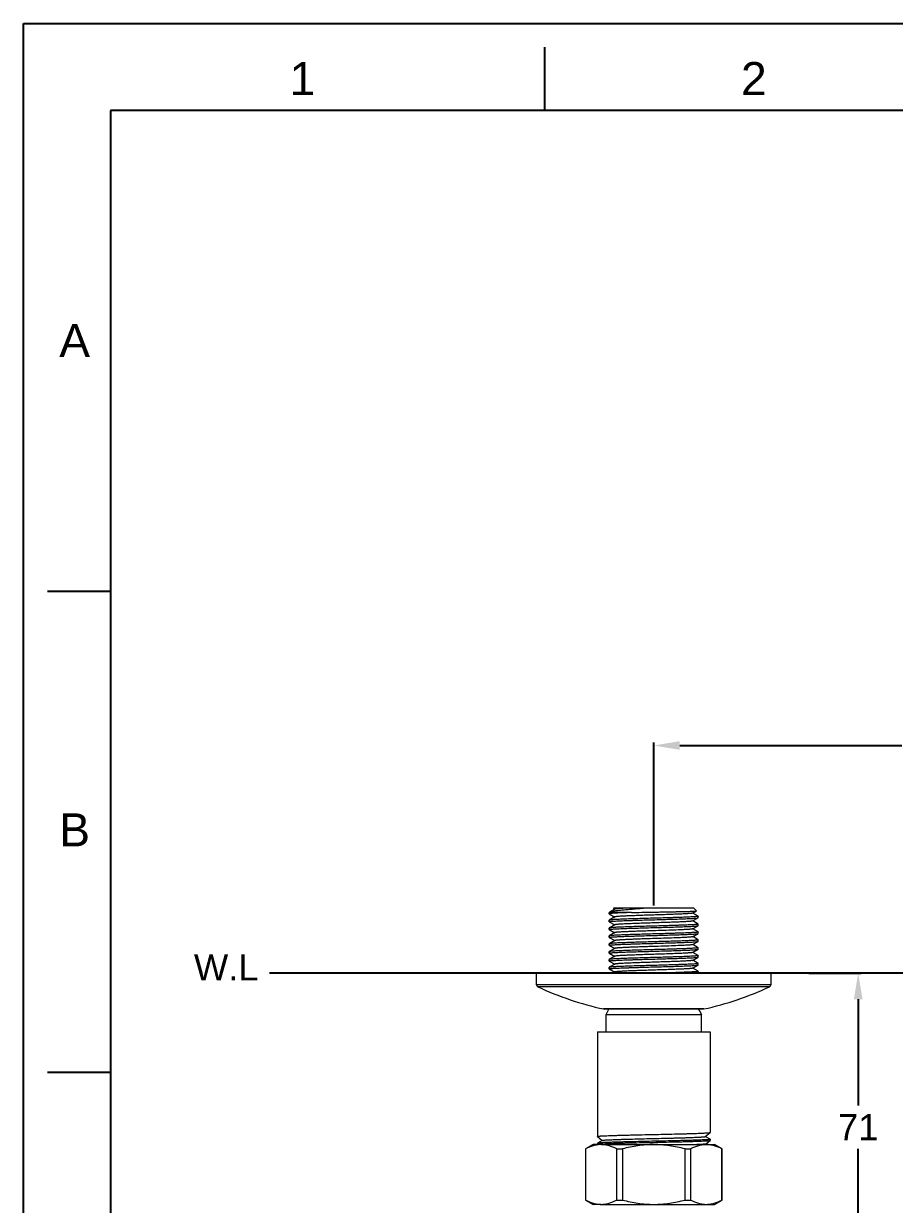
# Model space of a CAD drawing. Extents: x 9631 to 10472, y -18721 to -18126.
# Drawn here: x 9631 to 9831.8, y -18398.2 to -18125.9 of the extents above; entities that cross this region are included whole.
import ezdxf
from ezdxf.enums import TextEntityAlignment as Align

# ---------------------------------------------------------------- set-up
doc = ezdxf.new("R2010")
doc.units = 0
doc.header["$MEASUREMENT"] = 0
doc.layers.get('0').update_dxf_attribs({"linetype": 'CONTINUOUS', "lineweight": 13})
doc.layers.get('Defpoints').update_dxf_attribs({"linetype": 'CONTINUOUS'})
doc.layers.add('5', color=3, linetype='CONTINUOUS', lineweight=9)
doc.layers.add('FORM', color=7, linetype='CONTINUOUS')
doc.layers.add('벽', color=2, linetype='CONTINUOUS')
doc.styles.get("Standard").update_dxf_attribs({"font": 'arial.ttf'})
doc.dimstyles.new('A4', dxfattribs={"dimtxt": 4, "dimasz": 3.5, "dimexe": 0.7, "dimexo": 0.625, "dimgap": 0.5, "dimtad": 1, "dimdec": 1, "dimdsep": 46, "dimtxsty": 'Standard', "dimcen": 2.5, "dimclrd": 5, "dimclre": 5, "dimclrt": 7, "dimadec": 3, "dimazin": 2, "dimtfac": 1, "dimtdec": 1, "dimtmove": 0, "dimatfit": 3, "dimfxl": 1.25, "dimarcsym": 0})

# ---------------------------------------------------------------- blocks, each defined once
blk = doc.blocks.new('*D80')
at = {"layer": '5', "color": 3, "lineweight": -2, "transparency": 16777216}
for p, q in [((9776.31, -18329.29), (9776.31, -18291.7)), ((9782.31, -18292.4), (9833.53, -18292.4)), ((9920.31, -18292.4), (9869.08, -18292.4)), ((9926.31, -18329.29), (9926.31, -18291.7))]:
    blk.add_line(p, q, dxfattribs=at)
at = {"layer": '5', "color": 3, "transparency": 16777216}
for points in [[(9782.31, -18291.4), (9782.31, -18293.4), (9776.31, -18292.4)], [(9920.31, -18291.4), (9920.31, -18293.4), (9926.31, -18292.4)]]:
    blk.add_solid(points, dxfattribs=at)
at = {"layer": 'Defpoints', "color": 0, "transparency": 16777216}
for p in [(9926.31, -18292.4), (9776.31, -18329.91), (9926.31, -18329.91)]:
    blk.add_point(p, dxfattribs=at)
at = {"layer": '5', "color": 4, "transparency": 16777216, "insert": (9851.31, -18292.4), "char_height": 6, "attachment_point": 5}
blk.add_mtext('150~200', dxfattribs=at)
blk = doc.blocks.new('*D83')
at = {"layer": '5', "color": 3, "lineweight": -2, "transparency": 16777216}
for p, q in [((9812.06, -18344.91), (9824.15, -18344.91)), ((9823.45, -18350.91), (9823.45, -18375.4)), ((9823.45, -18409.92), (9823.45, -18385.43)), ((9812.06, -18415.92), (9824.15, -18415.92))]:
    blk.add_line(p, q, dxfattribs=at)
at = {"layer": '5', "color": 3, "transparency": 16777216}
for points in [[(9822.45, -18350.91), (9824.45, -18350.91), (9823.45, -18344.91)], [(9822.45, -18409.92), (9824.45, -18409.92), (9823.45, -18415.92)]]:
    blk.add_solid(points, dxfattribs=at)
at = {"layer": 'Defpoints', "color": 0, "transparency": 16777216}
for p in [(9811.44, -18344.91), (9823.45, -18344.91), (9811.44, -18415.92)]:
    blk.add_point(p, dxfattribs=at)
at = {"layer": '5', "color": 4, "transparency": 16777216, "insert": (9823.45, -18380.41), "char_height": 6, "attachment_point": 5}
blk.add_mtext('71', dxfattribs=at)

msp = doc.modelspace()

# ---------------------------------------------------------------- linework, layer by layer
at = {"color": 7, "linetype": 'Continuous'}
for p, q in [((9766.16, -18330.81), (9766.06, -18330.91)), ((9766.06, -18331.21), (9766.06, -18330.91)), ((9771.16, -18330.91), (9766.06, -18330.91)), ((9766.06, -18331.21), (9766.07, -18331.23)), ((9766.07, -18331.23), (9767.31, -18331.95)), ((9767.34, -18331.93), (9766.07, -18332.67)), ((9766.16, -18330.81), (9766.21, -18330.77)), ((9767.34, -18330.12), (9766.21, -18330.77)), ((9767.06, -18329.91), (9767.02, -18329.95)), ((9767.02, -18329.95), (9767.02, -18329.96)), ((9767.02, -18329.96), (9767.31, -18330.13)), ((9785.56, -18329.91), (9767.06, -18329.91)), ((9785.27, -18331.06), (9786.17, -18330.54)), ((9786.55, -18331.76), (9785.3, -18331.04)), ((9785.56, -18329.91), (9786.17, -18330.53)), ((9786.17, -18330.54), (9786.17, -18330.53)), ((9786.55, -18331.76), (9786.56, -18331.77)), ((9786.56, -18332.12), (9786.56, -18331.77)), ((9786.56, -18331.77), (9786.56, -18331.78)), ((9766.07, -18332.67), (9766.06, -18332.68)), ((9766.06, -18333.03), (9766.06, -18332.68)), ((9766.06, -18332.68), (9766.06, -18333.03)), ((9766.06, -18333.03), (9766.06, -18333.02)), ((9766.07, -18333.04), (9766.06, -18333.03)), ((9766.07, -18334.48), (9766.06, -18334.49)), ((9766.06, -18334.84), (9766.06, -18334.49)), ((9766.06, -18334.49), (9766.06, -18334.84)), ((9766.07, -18333.04), (9767.31, -18333.76)), ((9767.34, -18333.74), (9766.07, -18334.48)), ((9785.27, -18332.87), (9786.55, -18332.13)), ((9785.27, -18334.68), (9786.55, -18333.95)), ((9786.55, -18333.57), (9785.3, -18332.85)), ((9786.55, -18335.39), (9785.3, -18334.67)), ((9786.55, -18332.13), (9786.56, -18332.12)), ((9786.55, -18333.57), (9786.56, -18333.59)), ((9786.55, -18333.95), (9786.56, -18333.93)), ((9786.56, -18333.93), (9786.56, -18333.59)), ((9786.56, -18333.59), (9786.56, -18333.59)), ((9766.07, -18334.86), (9766.06, -18334.84)), ((9766.06, -18334.84), (9766.06, -18334.84)), ((9766.07, -18336.29), (9766.06, -18336.31)), ((9766.06, -18336.66), (9766.06, -18336.31)), ((9766.06, -18336.31), (9766.06, -18336.66)), ((9766.06, -18336.66), (9766.06, -18336.65)), ((9766.07, -18336.67), (9766.06, -18336.66)), ((9766.07, -18334.86), (9767.31, -18335.57)), ((9767.34, -18335.56), (9766.07, -18336.29)), ((9766.07, -18336.67), (9767.31, -18337.39)), ((9767.34, -18337.37), (9766.07, -18338.11)), ((9785.27, -18336.5), (9786.55, -18335.76)), ((9786.55, -18337.2), (9785.3, -18336.48)), ((9786.55, -18335.39), (9786.56, -18335.4)), ((9786.55, -18335.76), (9786.56, -18335.75)), ((9786.55, -18337.2), (9786.56, -18337.22)), ((9786.56, -18335.75), (9786.56, -18335.4)), ((9786.56, -18335.4), (9786.56, -18335.4)), ((9786.56, -18337.56), (9786.56, -18337.22)), ((9786.56, -18337.22), (9786.56, -18337.22)), ((9766.07, -18338.11), (9766.06, -18338.12)), ((9766.06, -18338.47), (9766.06, -18338.12)), ((9766.06, -18338.12), (9766.06, -18338.47)), ((9766.07, -18338.48), (9766.06, -18338.47)), ((9766.06, -18338.47), (9766.06, -18338.47)), ((9766.07, -18339.92), (9766.06, -18339.94)), ((9766.06, -18340.28), (9766.06, -18339.94)), ((9766.06, -18339.94), (9766.06, -18340.28)), ((9766.07, -18338.48), (9767.31, -18339.2)), ((9767.34, -18339.19), (9766.07, -18339.92)), ((9785.27, -18338.31), (9786.55, -18337.58)), ((9785.27, -18340.13), (9786.55, -18339.39)), ((9786.55, -18339.02), (9785.3, -18338.3)), ((9786.55, -18340.83), (9785.3, -18340.11)), ((9786.55, -18337.58), (9786.56, -18337.56)), ((9786.55, -18339.02), (9786.56, -18339.03)), ((9786.55, -18339.39), (9786.56, -18339.38)), ((9786.56, -18339.38), (9786.56, -18339.03)), ((9786.56, -18339.03), (9786.56, -18339.03)), ((9766.07, -18340.3), (9766.06, -18340.28)), ((9766.06, -18340.28), (9766.06, -18340.28)), ((9766.07, -18341.74), (9766.06, -18341.75)), ((9766.06, -18342.1), (9766.06, -18341.75)), ((9766.06, -18341.75), (9766.06, -18342.1)), ((9766.06, -18342.1), (9766.06, -18342.09)), ((9766.07, -18342.11), (9766.06, -18342.1)), ((9766.07, -18340.3), (9767.31, -18341.02)), ((9767.34, -18341), (9766.07, -18341.74)), ((9766.07, -18342.11), (9767.31, -18342.83)), ((9767.34, -18342.81), (9766.07, -18343.55)), ((9785.27, -18341.94), (9786.55, -18341.2)), ((9786.55, -18342.64), (9785.3, -18341.92)), ((9786.55, -18340.83), (9786.56, -18340.84)), ((9786.55, -18341.2), (9786.56, -18341.19)), ((9786.55, -18342.64), (9786.56, -18342.66)), ((9786.56, -18341.19), (9786.56, -18340.84)), ((9786.56, -18340.84), (9786.56, -18340.85)), ((9786.56, -18343), (9786.56, -18342.66)), ((9786.56, -18342.66), (9786.56, -18342.66)), ((9749.31, -18344.91), (9803.31, -18344.91)), ((9749.31, -18347.59), (9749.31, -18344.91)), ((9766.07, -18343.55), (9766.06, -18343.56)), ((9766.06, -18343.91), (9766.06, -18343.56)), ((9766.06, -18343.56), (9766.06, -18343.91)), ((9766.07, -18343.93), (9766.06, -18343.91)), ((9766.06, -18343.91), (9766.06, -18343.91)), ((9766.07, -18343.93), (9767.31, -18344.64)), ((9767.34, -18344.63), (9766.85, -18344.91)), ((9785.27, -18343.75), (9786.55, -18343.02)), ((9786.55, -18344.46), (9785.3, -18343.74)), ((9786.41, -18344.91), (9786.55, -18344.83)), ((9786.55, -18343.02), (9786.56, -18343)), ((9786.55, -18344.46), (9786.56, -18344.47)), ((9786.55, -18344.83), (9786.56, -18344.82)), ((9786.56, -18344.82), (9786.56, -18344.47)), ((9786.56, -18344.47), (9786.56, -18344.47)), ((9803.31, -18344.91), (9803.31, -18347.59)), ((9803.31, -18344.91), (9803.31, -18347.59)), ((9803.31, -18347.59), (9749.31, -18347.59)), ((9803.02, -18348.05), (9749.6, -18348.05)), ((9764.75, -18353.16), (9764.96, -18353.18)), ((9787.87, -18353.16), (9764.75, -18353.16)), ((9787.66, -18353.18), (9764.96, -18353.18)), ((9765.31, -18354.41), (9765.92, -18353.18)), ((9786.82, -18353.51), (9786.66, -18353.18)), ((9786.86, -18353.51), (9786.82, -18353.51)), ((9787.31, -18354.41), (9786.86, -18353.51)), ((9786.86, -18353.51), (9787.31, -18354.41)), ((9787.87, -18353.16), (9787.66, -18353.18)), ((9765.31, -18358.41), (9765.31, -18354.41)), ((9765.31, -18354.41), (9787.31, -18354.41)), ((9787.31, -18358.41), (9787.31, -18354.41)), ((9763.31, -18358.41), (9763.31, -18382.54)), ((9763.31, -18358.41), (9763.31, -18382.54)), ((9763.31, -18358.41), (9789.31, -18358.41)), ((9789.31, -18358.41), (9789.31, -18381.64)), ((9789.31, -18358.41), (9789.31, -18381.64)), ((9763.31, -18382.55), (9763.31, -18382.54)), ((9763.31, -18382.54), (9763.31, -18382.54)), ((9763.31, -18382.55), (9764.41, -18383.47)), ((9764.43, -18383.46), (9763.32, -18384.11)), ((9788.19, -18382.58), (9789.3, -18381.64)), ((9788.19, -18384.39), (9789.3, -18383.46)), ((9789.3, -18383.2), (9788.2, -18382.56)), ((9789.3, -18381.64), (9789.31, -18381.64)), ((9789.3, -18383.2), (9789.31, -18383.21)), ((9789.3, -18383.46), (9789.31, -18383.45)), ((9789.31, -18383.21), (9789.31, -18383.45)), ((9789.31, -18383.21), (9789.31, -18383.45)), ((9789.31, -18383.21), (9789.31, -18383.21)), ((9763.32, -18384.11), (9763.31, -18384.12)), ((9763.31, -18384.12), (9763.31, -18384.36)), ((9763.31, -18384.12), (9763.31, -18384.36)), ((9763.31, -18384.37), (9763.31, -18384.36)), ((9763.31, -18384.36), (9763.31, -18384.36)), ((9763.31, -18384.37), (9763.37, -18384.41)), ((9788.26, -18384.42), (9788.2, -18384.38))]:
    msp.add_line(p, q, dxfattribs=at)
at = {"linetype": 'Continuous', "lineweight": 18}
for p, q in [((9762.31, -18384.42), (9760.56, -18385.43)), ((9760.58, -18385.43), (9760.56, -18385.43)), ((9760.56, -18385.43), (9760.56, -18397.21)), ((9760.58, -18385.43), (9760.58, -18397.21)), ((9764.18, -18384.42), (9762.31, -18384.42)), ((9764.18, -18384.42), (9776.31, -18384.42)), ((9767.79, -18397.21), (9767.79, -18385.43)), ((9767.79, -18385.43), (9769.09, -18385.43)), ((9769.09, -18385.43), (9769.09, -18397.21)), ((9776.31, -18384.42), (9788.43, -18384.42)), ((9783.52, -18397.21), (9783.52, -18385.43)), ((9783.52, -18385.43), (9784.82, -18385.43)), ((9784.82, -18385.43), (9784.82, -18397.21)), ((9788.43, -18384.42), (9790.31, -18384.42)), ((9792.06, -18385.43), (9790.31, -18384.42)), ((9792.04, -18397.21), (9792.04, -18385.43)), ((9792.04, -18385.43), (9792.06, -18385.43)), ((9792.06, -18397.21), (9792.06, -18385.43)), ((9760.58, -18397.21), (9760.56, -18397.21)), ((9760.56, -18397.21), (9762.31, -18398.22)), ((9767.79, -18397.21), (9769.09, -18397.21)), ((9783.52, -18397.21), (9784.82, -18397.21)), ((9790.31, -18398.22), (9792.06, -18397.21)), ((9792.04, -18397.21), (9792.06, -18397.21)), ((9764.18, -18398.22), (9762.31, -18398.22)), ((9764.18, -18398.22), (9776.31, -18398.22)), ((9776.31, -18398.22), (9788.43, -18398.22)), ((9788.43, -18398.22), (9790.31, -18398.22))]:
    msp.add_line(p, q, dxfattribs=at)
at = {"color": 7, "linetype": 'Continuous'}
for centre, radius, start, end in [((9749.81, -18347.59), 0.5, 180, 244.9417), ((9779.92, -18283.18), 71.6, 244.9417, 257.7627), ((9779.92, -18283.18), 71.6, 244.9417, 257.7627), ((9772.69, -18283.18), 71.6, 282.2373, 295.0583), ((9772.69, -18283.18), 71.6, 282.2373, 295.0583), ((9802.81, -18347.59), 0.5, 295.0583, 0)]:
    msp.add_arc(centre, radius, start, end, dxfattribs=at)
for points, knots in [([(9771.16, -18330.91), (9770.79, -18330.92), (9770.09, -18330.95), (9769.09, -18330.98), (9768.33, -18331.02), (9767.79, -18331.04), (9767.44, -18331.06), (9767.12, -18331.08), (9766.85, -18331.1), (9766.61, -18331.12), (9766.42, -18331.14), (9766.27, -18331.15), (9766.16, -18331.17), (9766.09, -18331.19), (9766.06, -18331.2), (9766.06, -18331.21), (9766.06, -18331.21)], [0, 0, 0, 0, 0.216872, 0.413019, 0.584998, 0.661026, 0.729967, 0.791522, 0.845446, 0.891503, 0.929518, 0.959344, 0.980888, 0.994185, 0.997875, 1, 1, 1, 1]), ([(9786.56, -18331.78), (9786.56, -18331.78), (9786.55, -18331.78), (9786.53, -18331.79), (9786.49, -18331.81), (9786.43, -18331.82), (9786.34, -18331.83), (9786.23, -18331.85), (9786.1, -18331.86), (9785.95, -18331.87), (9785.69, -18331.89), (9785.32, -18331.92), (9784.82, -18331.94), (9784.24, -18331.97), (9783.58, -18332), (9782.85, -18332.03), (9782.07, -18332.06), (9781.23, -18332.08), (9780.03, -18332.12), (9778.45, -18332.17), (9776.51, -18332.22), (9774.57, -18332.28), (9772.69, -18332.33), (9771.2, -18332.38), (9770.09, -18332.42), (9769.34, -18332.44), (9768.65, -18332.47), (9768.03, -18332.5), (9767.49, -18332.53), (9767.04, -18332.55), (9766.71, -18332.58), (9766.49, -18332.6), (9766.36, -18332.61), (9766.26, -18332.62), (9766.17, -18332.64), (9766.11, -18332.65), (9766.08, -18332.66), (9766.07, -18332.67)], [0, 0, 0, 0, 0.000415, 0.001043, 0.003085, 0.006238, 0.01052, 0.015927, 0.02245, 0.030078, 0.038795, 0.05941, 0.084113, 0.112673, 0.14483, 0.180285, 0.21871, 0.259748, 0.303018, 0.394635, 0.490173, 0.58609, 0.678832, 0.764968, 0.804549, 0.84131, 0.874907, 0.905032, 0.931404, 0.953782, 0.971963, 0.979427, 0.985784, 0.991023, 0.995135, 0.99812, 1, 1, 1, 1]), ([(9766.21, -18330.77), (9766.25, -18330.75), (9766.34, -18330.71), (9766.52, -18330.66), (9766.75, -18330.61), (9767.04, -18330.56), (9767.38, -18330.51), (9767.93, -18330.43), (9768.74, -18330.34), (9769.85, -18330.24), (9771.1, -18330.13), (9772.47, -18330.02), (9773.42, -18329.95), (9773.91, -18329.91)], [0, 0, 0, 0, 0.016562, 0.04005, 0.070572, 0.108073, 0.152421, 0.203409, 0.324246, 0.467967, 0.631241, 0.810097, 1, 1, 1, 1]), ([(9767.29, -18329.91), (9767.25, -18329.91), (9767.19, -18329.92), (9767.11, -18329.93), (9767.07, -18329.94), (9767.04, -18329.94), (9767.03, -18329.95), (9767.02, -18329.95), (9767.02, -18329.95)], [0, 0, 0, 0, 0.403647, 0.704709, 0.816606, 0.902765, 0.963479, 1, 1, 1, 1]), ([(9769.84, -18329.91), (9769.67, -18329.92), (9769.33, -18329.94), (9768.86, -18329.96), (9768.45, -18329.99), (9768.1, -18330.01), (9767.81, -18330.04), (9767.62, -18330.06), (9767.49, -18330.08), (9767.43, -18330.09), (9767.38, -18330.1), (9767.35, -18330.11), (9767.34, -18330.12)], [0, 0, 0, 0, 0.21025, 0.39871, 0.563649, 0.703842, 0.818243, 0.906015, 0.939714, 0.96658, 0.986632, 1, 1, 1, 1]), ([(9785.27, -18331.06), (9785.26, -18331.06), (9785.23, -18331.07), (9785.18, -18331.09), (9785.11, -18331.1), (9784.97, -18331.12), (9784.75, -18331.14), (9784.43, -18331.17), (9784.04, -18331.19), (9783.57, -18331.22), (9783.05, -18331.25), (9782.46, -18331.28), (9781.82, -18331.3), (9780.87, -18331.34), (9779.59, -18331.39), (9777.98, -18331.44), (9776.31, -18331.49), (9774.64, -18331.55), (9773.03, -18331.6), (9771.75, -18331.65), (9770.8, -18331.68), (9770.16, -18331.71), (9769.57, -18331.74), (9769.04, -18331.77), (9768.58, -18331.79), (9768.19, -18331.82), (9767.87, -18331.85), (9767.65, -18331.87), (9767.51, -18331.89), (9767.44, -18331.9), (9767.38, -18331.91), (9767.35, -18331.92), (9767.34, -18331.93)], [0, 0, 0, 0, 0.002023, 0.005107, 0.009275, 0.014527, 0.028249, 0.046177, 0.068154, 0.093991, 0.123458, 0.156292, 0.192202, 0.230865, 0.315051, 0.405844, 0.5, 0.594156, 0.684949, 0.769135, 0.807798, 0.843708, 0.876542, 0.90601, 0.931845, 0.953824, 0.97175, 0.985473, 0.990724, 0.994892, 0.997977, 1, 1, 1, 1]), ([(9771.16, -18330.91), (9771.96, -18330.9), (9773.6, -18330.86), (9775.67, -18330.83), (9777.37, -18330.8), (9778.62, -18330.77), (9779.84, -18330.75), (9781, -18330.73), (9782.07, -18330.7), (9783.05, -18330.68), (9783.92, -18330.66), (9784.56, -18330.64), (9785.01, -18330.62), (9785.29, -18330.61), (9785.54, -18330.6), (9785.74, -18330.59), (9785.91, -18330.57), (9786.02, -18330.56), (9786.09, -18330.56), (9786.13, -18330.55), (9786.15, -18330.54), (9786.17, -18330.54), (9786.17, -18330.54)], [0, 0, 0, 0, 0.158672, 0.328226, 0.413743, 0.497918, 0.579388, 0.656825, 0.72896, 0.794598, 0.852642, 0.902115, 0.923371, 0.942181, 0.958464, 0.972151, 0.983181, 0.991513, 0.994655, 0.997113, 0.99889, 1, 1, 1, 1]), ([(9766.06, -18333.02), (9766.06, -18333.02), (9766.06, -18333.02), (9766.08, -18333.01), (9766.12, -18332.99), (9766.18, -18332.98), (9766.27, -18332.97), (9766.38, -18332.95), (9766.51, -18332.94), (9766.67, -18332.93), (9766.92, -18332.91), (9767.29, -18332.88), (9767.79, -18332.86), (9768.38, -18332.83), (9769.04, -18332.8), (9769.76, -18332.77), (9770.55, -18332.75), (9771.39, -18332.72), (9772.59, -18332.68), (9774.16, -18332.63), (9776.1, -18332.58), (9778.04, -18332.52), (9779.92, -18332.47), (9781.42, -18332.42), (9782.53, -18332.39), (9783.28, -18332.36), (9783.96, -18332.33), (9784.58, -18332.3), (9785.12, -18332.28), (9785.58, -18332.25), (9785.9, -18332.22), (9786.12, -18332.2), (9786.25, -18332.19), (9786.36, -18332.18), (9786.44, -18332.16), (9786.5, -18332.15), (9786.53, -18332.14), (9786.55, -18332.13)], [0, 0, 0, 0, 0.000415, 0.001043, 0.003085, 0.006238, 0.01052, 0.015927, 0.02245, 0.030078, 0.038795, 0.05941, 0.084113, 0.112673, 0.14483, 0.180285, 0.21871, 0.259748, 0.303018, 0.394635, 0.490173, 0.58609, 0.678832, 0.764968, 0.804549, 0.84131, 0.874907, 0.905032, 0.931404, 0.953782, 0.971963, 0.979427, 0.985784, 0.991023, 0.995135, 0.99812, 1, 1, 1, 1]), ([(9766.06, -18334.84), (9766.06, -18334.84), (9766.06, -18334.83), (9766.08, -18334.82), (9766.12, -18334.81), (9766.18, -18334.8), (9766.27, -18334.78), (9766.38, -18334.77), (9766.51, -18334.75), (9766.67, -18334.74), (9766.92, -18334.72), (9767.29, -18334.7), (9767.79, -18334.67), (9768.38, -18334.64), (9769.04, -18334.61), (9769.76, -18334.59), (9770.55, -18334.56), (9771.39, -18334.53), (9772.59, -18334.49), (9774.16, -18334.45), (9776.1, -18334.39), (9778.04, -18334.34), (9779.92, -18334.28), (9781.42, -18334.24), (9782.53, -18334.2), (9783.28, -18334.17), (9783.96, -18334.14), (9784.58, -18334.12), (9785.12, -18334.09), (9785.58, -18334.06), (9785.9, -18334.04), (9786.12, -18334.02), (9786.25, -18334.01), (9786.36, -18333.99), (9786.44, -18333.98), (9786.5, -18333.96), (9786.53, -18333.95), (9786.55, -18333.95)], [0, 0, 0, 0, 0.000415, 0.001043, 0.003085, 0.006238, 0.01052, 0.015927, 0.02245, 0.030078, 0.038795, 0.059411, 0.084114, 0.112674, 0.144831, 0.180286, 0.21871, 0.259747, 0.303017, 0.394634, 0.490171, 0.586086, 0.678827, 0.764964, 0.804546, 0.841307, 0.874905, 0.905029, 0.931402, 0.953781, 0.971963, 0.979426, 0.985783, 0.991023, 0.995135, 0.99812, 1, 1, 1, 1]), ([(9786.56, -18333.59), (9786.56, -18333.59), (9786.55, -18333.6), (9786.53, -18333.61), (9786.49, -18333.62), (9786.43, -18333.63), (9786.34, -18333.65), (9786.23, -18333.66), (9786.1, -18333.67), (9785.95, -18333.69), (9785.69, -18333.71), (9785.32, -18333.73), (9784.82, -18333.76), (9784.24, -18333.79), (9783.58, -18333.81), (9782.85, -18333.84), (9782.07, -18333.87), (9781.23, -18333.9), (9780.03, -18333.93), (9778.45, -18333.98), (9776.51, -18334.04), (9774.57, -18334.09), (9772.69, -18334.14), (9771.2, -18334.19), (9770.09, -18334.23), (9769.34, -18334.26), (9768.65, -18334.28), (9768.03, -18334.31), (9767.49, -18334.34), (9767.04, -18334.37), (9766.71, -18334.39), (9766.49, -18334.41), (9766.36, -18334.42), (9766.26, -18334.44), (9766.17, -18334.45), (9766.11, -18334.46), (9766.08, -18334.47), (9766.07, -18334.48)], [0, 0, 0, 0, 0.000415, 0.001043, 0.003085, 0.006238, 0.01052, 0.015927, 0.02245, 0.030078, 0.038795, 0.05941, 0.084113, 0.112673, 0.14483, 0.180286, 0.218711, 0.259751, 0.303022, 0.394639, 0.490178, 0.586095, 0.678836, 0.76497, 0.804551, 0.841311, 0.874908, 0.905032, 0.931404, 0.953783, 0.971964, 0.979427, 0.985784, 0.991023, 0.995135, 0.99812, 1, 1, 1, 1]), ([(9785.27, -18332.87), (9785.26, -18332.88), (9785.23, -18332.89), (9785.18, -18332.9), (9785.11, -18332.91), (9784.97, -18332.93), (9784.75, -18332.96), (9784.43, -18332.98), (9784.04, -18333.01), (9783.57, -18333.04), (9783.05, -18333.06), (9782.46, -18333.09), (9781.82, -18333.12), (9780.87, -18333.15), (9779.59, -18333.2), (9777.98, -18333.25), (9776.31, -18333.31), (9774.64, -18333.36), (9773.03, -18333.41), (9771.75, -18333.46), (9770.8, -18333.5), (9770.16, -18333.52), (9769.57, -18333.55), (9769.04, -18333.58), (9768.58, -18333.61), (9768.19, -18333.63), (9767.87, -18333.66), (9767.65, -18333.68), (9767.51, -18333.7), (9767.44, -18333.72), (9767.38, -18333.73), (9767.35, -18333.74), (9767.34, -18333.74)], [0, 0, 0, 0, 0.002023, 0.005107, 0.009275, 0.014527, 0.028249, 0.046176, 0.068154, 0.093991, 0.123458, 0.156292, 0.192202, 0.230865, 0.315051, 0.405844, 0.5, 0.594156, 0.684948, 0.769134, 0.807798, 0.843707, 0.876542, 0.906009, 0.931845, 0.953824, 0.971749, 0.985473, 0.990724, 0.994891, 0.997976, 1, 1, 1, 1]), ([(9785.27, -18334.68), (9785.26, -18334.69), (9785.23, -18334.7), (9785.18, -18334.71), (9785.11, -18334.73), (9784.97, -18334.75), (9784.75, -18334.77), (9784.43, -18334.8), (9784.04, -18334.82), (9783.57, -18334.85), (9783.05, -18334.88), (9781.98, -18334.93), (9780.29, -18334.99), (9777.95, -18335.07), (9775.89, -18335.13), (9774.22, -18335.19), (9773.01, -18335.23), (9771.87, -18335.27), (9770.82, -18335.31), (9769.88, -18335.35), (9769.17, -18335.39), (9768.68, -18335.41), (9768.36, -18335.43), (9768.09, -18335.45), (9767.86, -18335.47), (9767.66, -18335.49), (9767.52, -18335.51), (9767.42, -18335.53), (9767.37, -18335.55), (9767.35, -18335.55), (9767.34, -18335.56)], [0, 0, 0, 0, 0.002024, 0.005109, 0.009276, 0.014527, 0.028251, 0.046177, 0.068155, 0.093992, 0.123458, 0.156293, 0.271937, 0.405843, 0.547289, 0.617299, 0.684948, 0.748877, 0.807798, 0.860527, 0.906008, 0.925739, 0.943329, 0.95869, 0.97175, 0.982442, 0.990724, 0.996567, 0.998579, 1, 1, 1, 1]), ([(9766.06, -18336.65), (9766.06, -18336.65), (9766.06, -18336.64), (9766.08, -18336.63), (9766.12, -18336.62), (9766.18, -18336.61), (9766.27, -18336.6), (9766.38, -18336.58), (9766.51, -18336.57), (9766.67, -18336.55), (9766.92, -18336.54), (9767.29, -18336.51), (9767.79, -18336.48), (9768.38, -18336.46), (9769.04, -18336.43), (9769.76, -18336.4), (9770.55, -18336.37), (9771.39, -18336.35), (9772.59, -18336.31), (9774.16, -18336.26), (9776.1, -18336.21), (9778.04, -18336.15), (9779.92, -18336.1), (9781.42, -18336.05), (9782.53, -18336.01), (9783.28, -18335.99), (9783.96, -18335.96), (9784.58, -18335.93), (9785.12, -18335.9), (9785.58, -18335.88), (9785.9, -18335.85), (9786.12, -18335.83), (9786.25, -18335.82), (9786.36, -18335.81), (9786.44, -18335.79), (9786.5, -18335.78), (9786.53, -18335.77), (9786.55, -18335.76)], [0, 0, 0, 0, 0.000415, 0.001043, 0.003085, 0.006238, 0.01052, 0.015927, 0.022451, 0.030079, 0.038796, 0.059412, 0.084116, 0.112676, 0.144833, 0.180287, 0.218711, 0.259749, 0.303019, 0.394637, 0.490172, 0.586085, 0.678826, 0.764963, 0.804544, 0.841305, 0.874903, 0.905027, 0.931401, 0.95378, 0.971962, 0.979426, 0.985783, 0.991023, 0.995135, 0.99812, 1, 1, 1, 1]), ([(9786.56, -18335.4), (9786.56, -18335.41), (9786.55, -18335.41), (9786.53, -18335.42), (9786.49, -18335.43), (9786.43, -18335.45), (9786.34, -18335.46), (9786.23, -18335.47), (9786.1, -18335.49), (9785.95, -18335.5), (9785.69, -18335.52), (9785.32, -18335.55), (9784.82, -18335.57), (9784.24, -18335.6), (9783.58, -18335.63), (9782.85, -18335.66), (9782.07, -18335.68), (9781.23, -18335.71), (9780.03, -18335.75), (9778.45, -18335.79), (9776.51, -18335.85), (9774.57, -18335.9), (9772.69, -18335.96), (9771.2, -18336.01), (9770.09, -18336.04), (9769.34, -18336.07), (9768.65, -18336.1), (9768.03, -18336.13), (9767.49, -18336.15), (9767.04, -18336.18), (9766.71, -18336.2), (9766.49, -18336.22), (9766.36, -18336.24), (9766.26, -18336.25), (9766.17, -18336.26), (9766.11, -18336.28), (9766.08, -18336.29), (9766.07, -18336.29)], [0, 0, 0, 0, 0.000415, 0.001043, 0.003085, 0.006238, 0.010519, 0.015927, 0.02245, 0.030078, 0.038795, 0.059412, 0.084114, 0.112675, 0.144832, 0.180288, 0.218714, 0.259754, 0.303026, 0.394644, 0.49018, 0.586096, 0.678837, 0.764971, 0.804551, 0.841311, 0.874907, 0.905031, 0.931404, 0.953782, 0.971964, 0.979427, 0.985784, 0.991023, 0.995135, 0.99812, 1, 1, 1, 1]), ([(9786.56, -18337.22), (9786.56, -18337.22), (9786.55, -18337.23), (9786.53, -18337.24), (9786.49, -18337.25), (9786.43, -18337.26), (9786.34, -18337.28), (9786.23, -18337.29), (9786.1, -18337.3), (9785.95, -18337.32), (9785.69, -18337.34), (9785.32, -18337.36), (9784.82, -18337.39), (9784.24, -18337.41), (9783.58, -18337.44), (9782.85, -18337.47), (9782.07, -18337.5), (9781.23, -18337.52), (9780.03, -18337.56), (9778.45, -18337.61), (9776.51, -18337.66), (9774.57, -18337.72), (9772.69, -18337.77), (9771.2, -18337.82), (9770.09, -18337.86), (9769.34, -18337.88), (9768.65, -18337.91), (9768.03, -18337.94), (9767.49, -18337.97), (9767.04, -18337.99), (9766.71, -18338.02), (9766.49, -18338.04), (9766.36, -18338.05), (9766.26, -18338.07), (9766.17, -18338.08), (9766.11, -18338.09), (9766.08, -18338.1), (9766.07, -18338.11)], [0, 0, 0, 0, 0.000415, 0.001043, 0.003085, 0.006238, 0.010519, 0.015927, 0.02245, 0.030078, 0.038796, 0.059413, 0.084116, 0.112677, 0.144834, 0.18029, 0.218715, 0.259755, 0.303027, 0.394644, 0.490179, 0.586093, 0.678834, 0.764969, 0.804549, 0.841309, 0.874905, 0.905029, 0.931402, 0.953781, 0.971963, 0.979427, 0.985784, 0.991023, 0.995135, 0.99812, 1, 1, 1, 1]), ([(9785.27, -18336.5), (9785.26, -18336.5), (9785.23, -18336.51), (9785.18, -18336.53), (9785.11, -18336.54), (9784.97, -18336.56), (9784.75, -18336.58), (9784.43, -18336.61), (9784.04, -18336.64), (9783.57, -18336.66), (9783.05, -18336.69), (9781.98, -18336.74), (9780.29, -18336.8), (9777.95, -18336.88), (9775.89, -18336.95), (9774.22, -18337), (9773.01, -18337.04), (9771.87, -18337.08), (9770.82, -18337.12), (9769.88, -18337.16), (9769.17, -18337.2), (9768.68, -18337.23), (9768.36, -18337.25), (9768.09, -18337.27), (9767.86, -18337.29), (9767.66, -18337.31), (9767.52, -18337.33), (9767.42, -18337.35), (9767.37, -18337.36), (9767.35, -18337.37), (9767.34, -18337.37)], [0, 0, 0, 0, 0.002023, 0.005108, 0.009276, 0.014527, 0.02825, 0.046176, 0.068154, 0.09399, 0.123458, 0.156292, 0.271937, 0.405843, 0.547289, 0.617299, 0.684948, 0.748876, 0.807797, 0.860528, 0.906008, 0.925738, 0.943329, 0.958691, 0.971749, 0.982443, 0.990723, 0.996568, 0.998579, 1, 1, 1, 1]), ([(9766.06, -18338.47), (9766.06, -18338.46), (9766.06, -18338.46), (9766.08, -18338.45), (9766.12, -18338.44), (9766.18, -18338.42), (9766.27, -18338.41), (9766.38, -18338.4), (9766.51, -18338.38), (9766.67, -18338.37), (9766.92, -18338.35), (9767.29, -18338.33), (9767.79, -18338.3), (9768.38, -18338.27), (9769.04, -18338.24), (9769.76, -18338.22), (9770.55, -18338.19), (9771.39, -18338.16), (9772.59, -18338.12), (9774.16, -18338.08), (9776.1, -18338.02), (9778.04, -18337.97), (9779.92, -18337.91), (9781.42, -18337.87), (9782.53, -18337.83), (9783.28, -18337.8), (9783.96, -18337.77), (9784.58, -18337.75), (9785.12, -18337.72), (9785.58, -18337.69), (9785.9, -18337.67), (9786.12, -18337.65), (9786.25, -18337.63), (9786.36, -18337.62), (9786.44, -18337.61), (9786.5, -18337.59), (9786.53, -18337.58), (9786.55, -18337.58)], [0, 0, 0, 0, 0.000415, 0.001043, 0.003085, 0.006238, 0.010519, 0.015927, 0.02245, 0.030078, 0.038796, 0.059412, 0.084116, 0.112676, 0.144833, 0.180288, 0.218713, 0.259752, 0.303023, 0.39464, 0.490175, 0.586088, 0.678829, 0.764965, 0.804546, 0.841306, 0.874902, 0.905027, 0.9314, 0.953779, 0.971962, 0.979426, 0.985783, 0.991023, 0.995135, 0.99812, 1, 1, 1, 1]), ([(9766.06, -18340.28), (9766.06, -18340.28), (9766.06, -18340.27), (9766.08, -18340.26), (9766.12, -18340.25), (9766.18, -18340.24), (9766.27, -18340.22), (9766.38, -18340.21), (9766.51, -18340.2), (9766.67, -18340.18), (9766.92, -18340.16), (9767.29, -18340.14), (9767.79, -18340.11), (9768.38, -18340.08), (9769.04, -18340.06), (9769.76, -18340.03), (9770.55, -18340), (9771.39, -18339.97), (9772.59, -18339.94), (9774.16, -18339.89), (9776.1, -18339.84), (9778.04, -18339.78), (9779.92, -18339.73), (9781.42, -18339.68), (9782.53, -18339.64), (9783.28, -18339.61), (9783.96, -18339.59), (9784.58, -18339.56), (9785.12, -18339.53), (9785.58, -18339.5), (9785.9, -18339.48), (9786.12, -18339.46), (9786.25, -18339.45), (9786.36, -18339.43), (9786.44, -18339.42), (9786.5, -18339.41), (9786.53, -18339.4), (9786.55, -18339.39)], [0, 0, 0, 0, 0.000415, 0.001043, 0.003085, 0.006238, 0.010519, 0.015927, 0.02245, 0.030078, 0.038796, 0.059413, 0.084116, 0.112677, 0.144834, 0.180289, 0.218715, 0.259755, 0.303026, 0.394644, 0.490179, 0.586093, 0.678834, 0.764969, 0.804549, 0.841308, 0.874905, 0.905029, 0.931402, 0.953781, 0.971963, 0.979427, 0.985784, 0.991023, 0.995135, 0.99812, 1, 1, 1, 1]), ([(9786.56, -18339.03), (9786.56, -18339.03), (9786.55, -18339.04), (9786.53, -18339.05), (9786.49, -18339.06), (9786.43, -18339.08), (9786.34, -18339.09), (9786.23, -18339.1), (9786.1, -18339.12), (9785.95, -18339.13), (9785.69, -18339.15), (9785.32, -18339.17), (9784.82, -18339.2), (9784.24, -18339.23), (9783.58, -18339.26), (9782.85, -18339.28), (9782.07, -18339.31), (9781.23, -18339.34), (9780.03, -18339.38), (9778.45, -18339.42), (9776.51, -18339.48), (9774.57, -18339.53), (9772.69, -18339.59), (9771.2, -18339.63), (9770.09, -18339.67), (9769.34, -18339.7), (9768.65, -18339.73), (9768.03, -18339.75), (9767.49, -18339.78), (9767.04, -18339.81), (9766.71, -18339.83), (9766.49, -18339.85), (9766.36, -18339.87), (9766.26, -18339.88), (9766.17, -18339.89), (9766.11, -18339.91), (9766.08, -18339.92), (9766.07, -18339.92)], [0, 0, 0, 0, 0.000415, 0.001043, 0.003085, 0.006238, 0.010519, 0.015927, 0.02245, 0.030078, 0.038796, 0.059412, 0.084116, 0.112676, 0.144833, 0.180288, 0.218712, 0.259751, 0.303022, 0.39464, 0.490174, 0.586088, 0.678829, 0.764965, 0.804546, 0.841306, 0.874902, 0.905027, 0.9314, 0.953779, 0.971962, 0.979426, 0.985783, 0.991023, 0.995135, 0.99812, 1, 1, 1, 1]), ([(9785.27, -18338.31), (9785.26, -18338.32), (9785.23, -18338.33), (9785.18, -18338.34), (9785.11, -18338.35), (9784.97, -18338.37), (9784.75, -18338.4), (9784.43, -18338.42), (9784.04, -18338.45), (9783.57, -18338.48), (9783.05, -18338.5), (9781.98, -18338.55), (9780.29, -18338.62), (9777.95, -18338.7), (9775.89, -18338.76), (9774.22, -18338.82), (9773.01, -18338.86), (9771.87, -18338.9), (9770.82, -18338.94), (9769.88, -18338.98), (9769.17, -18339.01), (9768.68, -18339.04), (9768.36, -18339.06), (9768.09, -18339.08), (9767.86, -18339.1), (9767.66, -18339.12), (9767.52, -18339.14), (9767.42, -18339.16), (9767.37, -18339.17), (9767.35, -18339.18), (9767.34, -18339.19)], [0, 0, 0, 0, 0.002024, 0.005108, 0.009275, 0.014527, 0.02825, 0.046177, 0.068154, 0.093991, 0.123457, 0.156292, 0.271937, 0.405843, 0.547289, 0.617298, 0.684948, 0.748876, 0.807797, 0.860527, 0.906007, 0.925739, 0.943328, 0.95869, 0.971749, 0.982442, 0.990724, 0.996566, 0.998578, 1, 1, 1, 1]), ([(9785.27, -18340.13), (9785.26, -18340.13), (9785.23, -18340.14), (9785.18, -18340.16), (9785.11, -18340.17), (9784.97, -18340.19), (9784.75, -18340.21), (9784.43, -18340.24), (9784.04, -18340.26), (9783.57, -18340.29), (9783.05, -18340.32), (9782.46, -18340.35), (9781.82, -18340.37), (9780.87, -18340.41), (9779.59, -18340.46), (9777.98, -18340.51), (9776.31, -18340.56), (9774.64, -18340.62), (9773.03, -18340.67), (9771.75, -18340.72), (9770.8, -18340.75), (9770.16, -18340.78), (9769.57, -18340.81), (9769.04, -18340.84), (9768.58, -18340.86), (9768.19, -18340.89), (9767.87, -18340.92), (9767.65, -18340.94), (9767.51, -18340.96), (9767.44, -18340.97), (9767.38, -18340.98), (9767.35, -18340.99), (9767.34, -18341)], [0, 0, 0, 0, 0.002023, 0.005109, 0.009276, 0.014527, 0.028251, 0.046176, 0.068155, 0.093991, 0.123458, 0.156292, 0.192202, 0.230866, 0.315052, 0.405844, 0.5, 0.594157, 0.684949, 0.769135, 0.807798, 0.843709, 0.876542, 0.90601, 0.931846, 0.953824, 0.97175, 0.985473, 0.990724, 0.994893, 0.997977, 1, 1, 1, 1]), ([(9766.06, -18342.09), (9766.06, -18342.09), (9766.06, -18342.09), (9766.08, -18342.08), (9766.12, -18342.06), (9766.18, -18342.05), (9766.27, -18342.04), (9766.38, -18342.02), (9766.51, -18342.01), (9766.67, -18342), (9766.92, -18341.98), (9767.29, -18341.95), (9767.79, -18341.93), (9768.38, -18341.9), (9769.04, -18341.87), (9769.76, -18341.84), (9770.55, -18341.82), (9771.39, -18341.79), (9772.59, -18341.75), (9774.16, -18341.7), (9776.1, -18341.65), (9778.04, -18341.59), (9779.92, -18341.54), (9781.42, -18341.49), (9782.53, -18341.46), (9783.28, -18341.43), (9783.96, -18341.4), (9784.58, -18341.37), (9785.12, -18341.35), (9785.58, -18341.32), (9785.9, -18341.29), (9786.12, -18341.27), (9786.25, -18341.26), (9786.36, -18341.25), (9786.44, -18341.23), (9786.5, -18341.22), (9786.53, -18341.21), (9786.55, -18341.2)], [0, 0, 0, 0, 0.000415, 0.001043, 0.003085, 0.006238, 0.010519, 0.015927, 0.02245, 0.030078, 0.038795, 0.059412, 0.084114, 0.112675, 0.144832, 0.180288, 0.218714, 0.259754, 0.303026, 0.394644, 0.49018, 0.586096, 0.678837, 0.764971, 0.804551, 0.84131, 0.874907, 0.905031, 0.931404, 0.953782, 0.971964, 0.979427, 0.985784, 0.991023, 0.995135, 0.99812, 1, 1, 1, 1]), ([(9786.56, -18340.85), (9786.56, -18340.85), (9786.55, -18340.85), (9786.53, -18340.86), (9786.49, -18340.88), (9786.43, -18340.89), (9786.34, -18340.9), (9786.23, -18340.92), (9786.1, -18340.93), (9785.95, -18340.94), (9785.69, -18340.96), (9785.32, -18340.99), (9784.82, -18341.01), (9784.24, -18341.04), (9783.58, -18341.07), (9782.85, -18341.1), (9782.07, -18341.13), (9781.23, -18341.15), (9780.03, -18341.19), (9778.45, -18341.24), (9776.51, -18341.29), (9774.57, -18341.35), (9772.69, -18341.4), (9771.2, -18341.45), (9770.09, -18341.49), (9769.34, -18341.51), (9768.65, -18341.54), (9768.03, -18341.57), (9767.49, -18341.6), (9767.04, -18341.62), (9766.71, -18341.65), (9766.49, -18341.67), (9766.36, -18341.68), (9766.26, -18341.69), (9766.17, -18341.71), (9766.11, -18341.72), (9766.08, -18341.73), (9766.07, -18341.74)], [0, 0, 0, 0, 0.000415, 0.001043, 0.003085, 0.006238, 0.01052, 0.015927, 0.022451, 0.030079, 0.038796, 0.059412, 0.084116, 0.112676, 0.144833, 0.180287, 0.218711, 0.259749, 0.30302, 0.394637, 0.490172, 0.586086, 0.678826, 0.764963, 0.804545, 0.841305, 0.874903, 0.905027, 0.931401, 0.95378, 0.971962, 0.979426, 0.985783, 0.991023, 0.995135, 0.99812, 1, 1, 1, 1]), ([(9786.56, -18342.66), (9786.56, -18342.66), (9786.55, -18342.67), (9786.53, -18342.68), (9786.49, -18342.69), (9786.43, -18342.7), (9786.34, -18342.72), (9786.23, -18342.73), (9786.1, -18342.74), (9785.95, -18342.76), (9785.69, -18342.78), (9785.32, -18342.8), (9784.82, -18342.83), (9784.24, -18342.86), (9783.58, -18342.88), (9782.85, -18342.91), (9782.07, -18342.94), (9781.23, -18342.97), (9780.03, -18343), (9778.45, -18343.05), (9776.51, -18343.11), (9774.57, -18343.16), (9772.69, -18343.21), (9771.2, -18343.26), (9770.09, -18343.3), (9769.34, -18343.33), (9768.65, -18343.35), (9768.03, -18343.38), (9767.49, -18343.41), (9767.04, -18343.44), (9766.71, -18343.46), (9766.49, -18343.48), (9766.36, -18343.49), (9766.26, -18343.51), (9766.17, -18343.52), (9766.11, -18343.53), (9766.08, -18343.54), (9766.07, -18343.55)], [0, 0, 0, 0, 0.000415, 0.001043, 0.003085, 0.006238, 0.01052, 0.015927, 0.02245, 0.030078, 0.038795, 0.059411, 0.084114, 0.112674, 0.144831, 0.180286, 0.21871, 0.259747, 0.303017, 0.394634, 0.490171, 0.586086, 0.678827, 0.764964, 0.804546, 0.841307, 0.874905, 0.905029, 0.931402, 0.953781, 0.971963, 0.979426, 0.985783, 0.991023, 0.995135, 0.99812, 1, 1, 1, 1]), ([(9785.27, -18341.94), (9785.26, -18341.95), (9785.23, -18341.96), (9785.18, -18341.97), (9785.11, -18341.98), (9784.97, -18342), (9784.75, -18342.03), (9784.43, -18342.05), (9784.04, -18342.08), (9783.57, -18342.11), (9783.05, -18342.13), (9782.46, -18342.16), (9781.82, -18342.19), (9780.87, -18342.22), (9779.59, -18342.27), (9777.98, -18342.32), (9776.31, -18342.38), (9774.64, -18342.43), (9773.03, -18342.48), (9771.75, -18342.53), (9770.8, -18342.57), (9770.16, -18342.59), (9769.57, -18342.62), (9769.04, -18342.65), (9768.58, -18342.68), (9768.19, -18342.7), (9767.87, -18342.73), (9767.65, -18342.75), (9767.51, -18342.77), (9767.44, -18342.79), (9767.38, -18342.8), (9767.35, -18342.81), (9767.34, -18342.81)], [0, 0, 0, 0, 0.002023, 0.005107, 0.009275, 0.014527, 0.028249, 0.046177, 0.068154, 0.093991, 0.123457, 0.156292, 0.192202, 0.230865, 0.315051, 0.405843, 0.499999, 0.594156, 0.684948, 0.769134, 0.807798, 0.843707, 0.876542, 0.906008, 0.931845, 0.953823, 0.971749, 0.985473, 0.990724, 0.994891, 0.997976, 1, 1, 1, 1]), ([(9766.06, -18343.91), (9766.06, -18343.91), (9766.06, -18343.9), (9766.08, -18343.89), (9766.12, -18343.88), (9766.18, -18343.87), (9766.27, -18343.85), (9766.38, -18343.84), (9766.51, -18343.82), (9766.67, -18343.81), (9766.92, -18343.79), (9767.29, -18343.77), (9767.79, -18343.74), (9768.38, -18343.71), (9769.04, -18343.68), (9769.76, -18343.66), (9770.55, -18343.63), (9771.39, -18343.6), (9772.59, -18343.56), (9774.16, -18343.52), (9776.1, -18343.46), (9778.04, -18343.41), (9779.92, -18343.35), (9781.42, -18343.31), (9782.53, -18343.27), (9783.28, -18343.24), (9783.96, -18343.21), (9784.58, -18343.19), (9785.12, -18343.16), (9785.58, -18343.13), (9785.9, -18343.11), (9786.12, -18343.09), (9786.25, -18343.08), (9786.36, -18343.06), (9786.44, -18343.05), (9786.5, -18343.03), (9786.53, -18343.02), (9786.55, -18343.02)], [0, 0, 0, 0, 0.000415, 0.001043, 0.003085, 0.006238, 0.01052, 0.015927, 0.02245, 0.030078, 0.038795, 0.05941, 0.084113, 0.112673, 0.14483, 0.180286, 0.218711, 0.259751, 0.303022, 0.39464, 0.490178, 0.586095, 0.678837, 0.764971, 0.804551, 0.841311, 0.874908, 0.905032, 0.931404, 0.953783, 0.971964, 0.979427, 0.985784, 0.991023, 0.995135, 0.99812, 1, 1, 1, 1]), ([(9785.27, -18343.75), (9785.26, -18343.76), (9785.23, -18343.77), (9785.18, -18343.78), (9785.11, -18343.8), (9784.97, -18343.82), (9784.75, -18343.84), (9784.43, -18343.87), (9784.04, -18343.89), (9783.57, -18343.92), (9783.05, -18343.95), (9782.46, -18343.97), (9781.82, -18344), (9780.87, -18344.04), (9779.59, -18344.08), (9777.98, -18344.14), (9776.31, -18344.19), (9774.64, -18344.25), (9773.03, -18344.3), (9771.75, -18344.34), (9770.8, -18344.38), (9770.16, -18344.41), (9769.57, -18344.44), (9769.04, -18344.46), (9768.58, -18344.49), (9768.19, -18344.52), (9767.87, -18344.54), (9767.65, -18344.57), (9767.51, -18344.59), (9767.44, -18344.6), (9767.38, -18344.61), (9767.35, -18344.62), (9767.34, -18344.63)], [0, 0, 0, 0, 0.002024, 0.005109, 0.009276, 0.014527, 0.028251, 0.046177, 0.068155, 0.093992, 0.123458, 0.156293, 0.192202, 0.230866, 0.315052, 0.405844, 0.500001, 0.594157, 0.684949, 0.769135, 0.807798, 0.843708, 0.876543, 0.906009, 0.931846, 0.953823, 0.971751, 0.985473, 0.990725, 0.994893, 0.997977, 1, 1, 1, 1]), ([(9786.56, -18344.47), (9786.56, -18344.48), (9786.55, -18344.48), (9786.53, -18344.49), (9786.5, -18344.5), (9786.44, -18344.52), (9786.35, -18344.53), (9786.25, -18344.54), (9786.12, -18344.56), (9785.97, -18344.57), (9785.72, -18344.59), (9785.37, -18344.61), (9784.88, -18344.64), (9784.31, -18344.67), (9783.68, -18344.69), (9782.97, -18344.72), (9782.21, -18344.75), (9781.4, -18344.78), (9780.23, -18344.81), (9778.69, -18344.86), (9777.44, -18344.89), (9776.8, -18344.91)], [0, 0, 0, 0, 0.000852, 0.002134, 0.006284, 0.012681, 0.021362, 0.032323, 0.045546, 0.061009, 0.078681, 0.120488, 0.170608, 0.228591, 0.293928, 0.366031, 0.444258, 0.527908, 0.616232, 0.803709, 1, 1, 1, 1]), ([(9786.03, -18344.91), (9786.09, -18344.91), (9786.21, -18344.89), (9786.37, -18344.88), (9786.46, -18344.86), (9786.52, -18344.84), (9786.54, -18344.84), (9786.55, -18344.83)], [0, 0, 0, 0, 0.382641, 0.677155, 0.882616, 0.952094, 1, 1, 1, 1]), ([(9763.31, -18382.54), (9763.31, -18382.54), (9763.31, -18382.53), (9763.33, -18382.52), (9763.38, -18382.51), (9763.46, -18382.5), (9763.57, -18382.49), (9763.71, -18382.47), (9763.87, -18382.46), (9764.07, -18382.44), (9764.3, -18382.43), (9764.55, -18382.42), (9764.95, -18382.4), (9765.51, -18382.37), (9766.26, -18382.34), (9767.1, -18382.32), (9768.03, -18382.29), (9769.03, -18382.26), (9770.11, -18382.23), (9771.65, -18382.2), (9773.67, -18382.15), (9776.15, -18382.09), (9778.64, -18382.04), (9780.67, -18381.99), (9782.22, -18381.95), (9783.32, -18381.93), (9784.34, -18381.9), (9785.29, -18381.87), (9786.16, -18381.84), (9786.93, -18381.81), (9787.6, -18381.79), (9788.09, -18381.76), (9788.43, -18381.74), (9788.64, -18381.73), (9788.83, -18381.72), (9788.98, -18381.7), (9789.1, -18381.69), (9789.2, -18381.67), (9789.26, -18381.66), (9789.29, -18381.65), (9789.3, -18381.65), (9789.3, -18381.64)], [0, 0, 0, 0, 0.000321, 0.000862, 0.002763, 0.005809, 0.010011, 0.015363, 0.021857, 0.029479, 0.038211, 0.048033, 0.058923, 0.083801, 0.112612, 0.145084, 0.180911, 0.219756, 0.26125, 0.305001, 0.397605, 0.494078, 0.59078, 0.684064, 0.728316, 0.770413, 0.809955, 0.846569, 0.879911, 0.909665, 0.935551, 0.957326, 0.966607, 0.974787, 0.981848, 0.987773, 0.992552, 0.996177, 0.998648, 0.999459, 1, 1, 1, 1]), ([(9763.31, -18384.36), (9763.31, -18384.35), (9763.31, -18384.35), (9763.33, -18384.34), (9763.38, -18384.33), (9763.46, -18384.31), (9763.57, -18384.3), (9763.71, -18384.29), (9763.87, -18384.27), (9764.07, -18384.26), (9764.3, -18384.24), (9764.55, -18384.23), (9764.95, -18384.21), (9765.51, -18384.19), (9766.26, -18384.16), (9767.1, -18384.13), (9768.03, -18384.1), (9769.03, -18384.08), (9770.11, -18384.05), (9771.65, -18384.01), (9773.67, -18383.96), (9776.15, -18383.91), (9778.64, -18383.85), (9780.67, -18383.81), (9782.22, -18383.77), (9783.32, -18383.74), (9784.34, -18383.71), (9785.29, -18383.68), (9786.16, -18383.66), (9786.93, -18383.63), (9787.6, -18383.6), (9788.09, -18383.58), (9788.43, -18383.56), (9788.64, -18383.54), (9788.83, -18383.53), (9788.98, -18383.52), (9789.1, -18383.5), (9789.2, -18383.49), (9789.26, -18383.48), (9789.29, -18383.47), (9789.3, -18383.46), (9789.3, -18383.46)], [0, 0, 0, 0, 0.000321, 0.000862, 0.002763, 0.005808, 0.01001, 0.015363, 0.021857, 0.029479, 0.03821, 0.048032, 0.058923, 0.0838, 0.112611, 0.145083, 0.18091, 0.219754, 0.261247, 0.304998, 0.397603, 0.494077, 0.590779, 0.684063, 0.728316, 0.770414, 0.809957, 0.846572, 0.879914, 0.909667, 0.935553, 0.957328, 0.966608, 0.974788, 0.981848, 0.987773, 0.992552, 0.996177, 0.998648, 0.999459, 1, 1, 1, 1]), ([(9789.31, -18383.21), (9789.31, -18383.21), (9789.3, -18383.22), (9789.28, -18383.23), (9789.23, -18383.24), (9789.15, -18383.26), (9789.04, -18383.27), (9788.9, -18383.28), (9788.73, -18383.3), (9788.53, -18383.31), (9788.31, -18383.32), (9788.05, -18383.34), (9787.66, -18383.36), (9787.1, -18383.38), (9786.36, -18383.41), (9785.52, -18383.44), (9784.59, -18383.46), (9783.59, -18383.49), (9782.52, -18383.52), (9780.99, -18383.56), (9778.98, -18383.6), (9776.52, -18383.66), (9774.04, -18383.71), (9772.02, -18383.76), (9770.46, -18383.8), (9769.37, -18383.83), (9768.35, -18383.85), (9767.4, -18383.88), (9766.53, -18383.91), (9765.75, -18383.94), (9765.08, -18383.96), (9764.58, -18383.99), (9764.23, -18384.01), (9764.01, -18384.02), (9763.82, -18384.03), (9763.67, -18384.05), (9763.54, -18384.06), (9763.44, -18384.08), (9763.37, -18384.09), (9763.33, -18384.1), (9763.32, -18384.1), (9763.32, -18384.11)], [0, 0, 0, 0, 0.000347, 0.000924, 0.002898, 0.006006, 0.01026, 0.015652, 0.022174, 0.029812, 0.038548, 0.048362, 0.059233, 0.08404, 0.112738, 0.14506, 0.180703, 0.219336, 0.260596, 0.304098, 0.396183, 0.492153, 0.588425, 0.681406, 0.725569, 0.767625, 0.80718, 0.843864, 0.877335, 0.907279, 0.933417, 0.955507, 0.964967, 0.973343, 0.980614, 0.986765, 0.991782, 0.995658, 0.99839, 0.999332, 1, 1, 1, 1]), ([(9764.43, -18383.46), (9764.44, -18383.46), (9764.47, -18383.45), (9764.54, -18383.43), (9764.63, -18383.42), (9764.75, -18383.41), (9764.9, -18383.39), (9765.14, -18383.37), (9765.51, -18383.35), (9766.03, -18383.32), (9766.65, -18383.3), (9767.35, -18383.27), (9768.13, -18383.24), (9768.99, -18383.21), (9770.27, -18383.18), (9771.98, -18383.13), (9774.14, -18383.07), (9776.38, -18383.02), (9778.62, -18382.97), (9780.45, -18382.92), (9781.85, -18382.88), (9782.83, -18382.85), (9783.74, -18382.83), (9784.59, -18382.8), (9785.37, -18382.77), (9786.06, -18382.74), (9786.66, -18382.72), (9787.1, -18382.69), (9787.41, -18382.67), (9787.6, -18382.66), (9787.76, -18382.65), (9787.9, -18382.63), (9788.01, -18382.62), (9788.1, -18382.61), (9788.15, -18382.6), (9788.18, -18382.58), (9788.19, -18382.58), (9788.19, -18382.58)], [0, 0, 0, 0, 0.001685, 0.004474, 0.008384, 0.013414, 0.019558, 0.026802, 0.044526, 0.06643, 0.092316, 0.121946, 0.15505, 0.191323, 0.230433, 0.315701, 0.407727, 0.503133, 0.59842, 0.690089, 0.733508, 0.774778, 0.813521, 0.849381, 0.882027, 0.911162, 0.936516, 0.957861, 0.966967, 0.975002, 0.981946, 0.987786, 0.992512, 0.996115, 0.998599, 0.999429, 1, 1, 1, 1]), ([(9788.14, -18384.41), (9788.15, -18384.41), (9788.17, -18384.4), (9788.19, -18384.4), (9788.19, -18384.39)], [0, 0, 0, 0, 0.619913, 1, 1, 1, 1])]:
    msp.add_open_spline(points, degree=3, knots=knots, dxfattribs=at)
at = {"linetype": 'Continuous', "lineweight": 18}
for points, knots in [([(9764.18, -18384.42), (9763.88, -18384.42), (9763.57, -18384.44), (9762.96, -18384.53), (9762.66, -18384.6), (9761.76, -18384.86), (9761.17, -18385.11), (9760.58, -18385.43)], [0, 0, 0, 0, 0.25, 0.25, 0.5, 0.5, 1, 1, 1, 1]), ([(9767.79, -18385.43), (9767.2, -18385.11), (9766.6, -18384.86), (9765.7, -18384.6), (9765.4, -18384.53), (9764.79, -18384.44), (9764.49, -18384.42), (9764.18, -18384.42)], [0, 0, 0, 0, 0.5, 0.5, 0.75, 0.75, 1, 1, 1, 1]), ([(9776.31, -18384.42), (9775.69, -18384.42), (9775.08, -18384.44), (9773.87, -18384.53), (9773.27, -18384.6), (9771.46, -18384.86), (9770.27, -18385.11), (9769.09, -18385.43)], [0, 0, 0, 0, 0.25, 0.25, 0.5, 0.5, 1, 1, 1, 1]), ([(9783.52, -18385.43), (9782.34, -18385.11), (9781.15, -18384.86), (9779.35, -18384.6), (9778.74, -18384.53), (9777.53, -18384.44), (9776.92, -18384.42), (9776.31, -18384.42)], [0, 0, 0, 0, 0.5, 0.5, 0.75, 0.75, 1, 1, 1, 1]), ([(9788.43, -18384.42), (9788.13, -18384.42), (9787.82, -18384.44), (9787.21, -18384.53), (9786.91, -18384.6), (9786.01, -18384.86), (9785.42, -18385.11), (9784.82, -18385.43)], [0, 0, 0, 0, 0.25, 0.25, 0.5, 0.5, 1, 1, 1, 1]), ([(9788.26, -18384.33), (9788.23, -18384.33), (9788.11, -18384.34), (9787.88, -18384.35), (9787.55, -18384.37), (9787.29, -18384.38), (9787.09, -18384.39), (9787.02, -18384.39), (9786.91, -18384.39), (9786.88, -18384.39), (9786.8, -18384.4), (9786.62, -18384.4), (9786.42, -18384.41), (9786.26, -18384.42)], [0.4561484, 0.4561484, 0.4561484, 0.4561484, 0.4983874, 0.5991938, 0.7000002, 0.8008066, 0.8008066, 0.8512098, 0.8512098, 0.8764114, 0.8764114, 0.901613, 1, 1, 1, 1]), ([(9792.04, -18385.43), (9791.45, -18385.11), (9790.85, -18384.86), (9789.95, -18384.6), (9789.65, -18384.53), (9789.04, -18384.44), (9788.74, -18384.42), (9788.43, -18384.42)], [0, 0, 0, 0, 0.5, 0.5, 0.75, 0.75, 1, 1, 1, 1]), ([(9760.58, -18397.21), (9761.17, -18397.52), (9761.76, -18397.77), (9762.66, -18398.03), (9762.96, -18398.1), (9763.57, -18398.19), (9763.88, -18398.22), (9764.18, -18398.22)], [0, 0, 0, 0, 0.5, 0.5, 0.75, 0.75, 1, 1, 1, 1]), ([(9764.18, -18398.22), (9764.49, -18398.22), (9764.79, -18398.19), (9765.4, -18398.1), (9765.7, -18398.03), (9766.6, -18397.77), (9767.2, -18397.52), (9767.79, -18397.21)], [0, 0, 0, 0, 0.25, 0.25, 0.5, 0.5, 1, 1, 1, 1]), ([(9769.09, -18397.21), (9770.27, -18397.52), (9771.46, -18397.77), (9773.27, -18398.03), (9773.87, -18398.1), (9775.08, -18398.19), (9775.69, -18398.22), (9776.31, -18398.22)], [0, 0, 0, 0, 0.5, 0.5, 0.75, 0.75, 1, 1, 1, 1]), ([(9776.31, -18398.22), (9776.92, -18398.22), (9777.53, -18398.19), (9778.74, -18398.1), (9779.35, -18398.03), (9781.15, -18397.77), (9782.34, -18397.52), (9783.52, -18397.21)], [0, 0, 0, 0, 0.25, 0.25, 0.5, 0.5, 1, 1, 1, 1]), ([(9784.82, -18397.21), (9785.42, -18397.52), (9786.01, -18397.77), (9786.91, -18398.03), (9787.21, -18398.1), (9787.82, -18398.19), (9788.13, -18398.22), (9788.43, -18398.22)], [0, 0, 0, 0, 0.5, 0.5, 0.75, 0.75, 1, 1, 1, 1]), ([(9788.43, -18398.22), (9788.74, -18398.22), (9789.04, -18398.19), (9789.65, -18398.1), (9789.95, -18398.03), (9790.85, -18397.77), (9791.45, -18397.52), (9792.04, -18397.21)], [0, 0, 0, 0, 0.25, 0.25, 0.5, 0.5, 1, 1, 1, 1])]:
    msp.add_open_spline(points, degree=3, knots=knots, dxfattribs=at)
for points in [[(9764.65, -18384.33), (9764.58, -18384.37), (9764.5, -18384.42)], [(9788.55, -18384.42), (9788.55, -18384.42), (9788.55, -18384.42)]]:
    msp.add_open_spline(points, degree=2, dxfattribs=at)
at = {"layer": 'FORM', "color": 7, "linetype": 'Continuous'}
for p, q in [((9631.02, -18720.65), (9631.02, -18125.94)), ((9631.02, -18125.94), (10472.02, -18125.94)), ((9751.16, -18145.97), (9751.16, -18131.41)), ((9651.04, -18145.97), (9651.04, -18700.63)), ((10451.99, -18145.97), (9651.04, -18145.97)), ((9651.04, -18256.9), (9636.49, -18256.9)), ((9651.04, -18367.83), (9636.49, -18367.83))]:
    msp.add_line(p, q, dxfattribs=at)
at = {"layer": '벽'}
msp.add_line((10115.47, -18344.91), (9687.74, -18344.91), dxfattribs=at)

# ---------------------------------------------------------------- texts
at = {"layer": 'FORM', "color": 7, "linetype": 'Continuous', "char_height": 7.63, "attachment_point": 5}
for s, insert in [('1', (9695.32, -18138.62)), ('2', (9799.4, -18138.62))]:
    msp.add_mtext_dynamic_manual_height_columns(s, width=50.0595, gutter_width=12.51, heights=[0], dxfattribs=dict(at, insert=insert))
at = {"layer": 'FORM', "char_height": 7.63, "attachment_point": 5}
for s, insert in [('A', (9642.78, -18199.03)), ('B', (9642.78, -18311.85))]:
    msp.add_mtext_dynamic_manual_height_columns(s, width=10.0119, gutter_width=12.51, heights=[0], dxfattribs=dict(at, insert=insert))
at = {"layer": '벽'}
msp.add_text('W.L', height=6, dxfattribs=at).set_placement((9677.74, -18348.38), align=Align.BOTTOM_CENTER)

# ---------------------------------------------------------------- dimensions: what is measured, and where the dimension line sits
at = {"layer": '5'}
dim = msp.add_linear_dim(base=(9926.31, -18292.4), p1=(9776.31, -18329.91), p2=(9926.31, -18329.91), text='<>~200', dimstyle='A4', override={"dimtxt": 6, "dimasz": 6, "dimgap": 2, "dimtad": 0, "dimtih": 1, "dimclrd": 3, "dimclre": 3, "dimclrt": 4}, dxfattribs=at)
dim.commit()
dim.dimension.update_dxf_attribs({"geometry": '*D80', "text_midpoint": (9851.31, -18292.4)})
dim = msp.add_linear_dim(base=(9823.45, -18344.91), p1=(9811.44, -18415.92), p2=(9811.44, -18344.91), angle=90, dimstyle='A4', override={"dimtxt": 6, "dimasz": 6, "dimgap": 2, "dimtad": 0, "dimtih": 1, "dimclrd": 3, "dimclre": 3, "dimclrt": 4}, dxfattribs=at)
dim.commit()
dim.dimension.update_dxf_attribs({"geometry": '*D83', "text_midpoint": (9823.45, -18380.41)})

doc.saveas('drawing.dxf')
